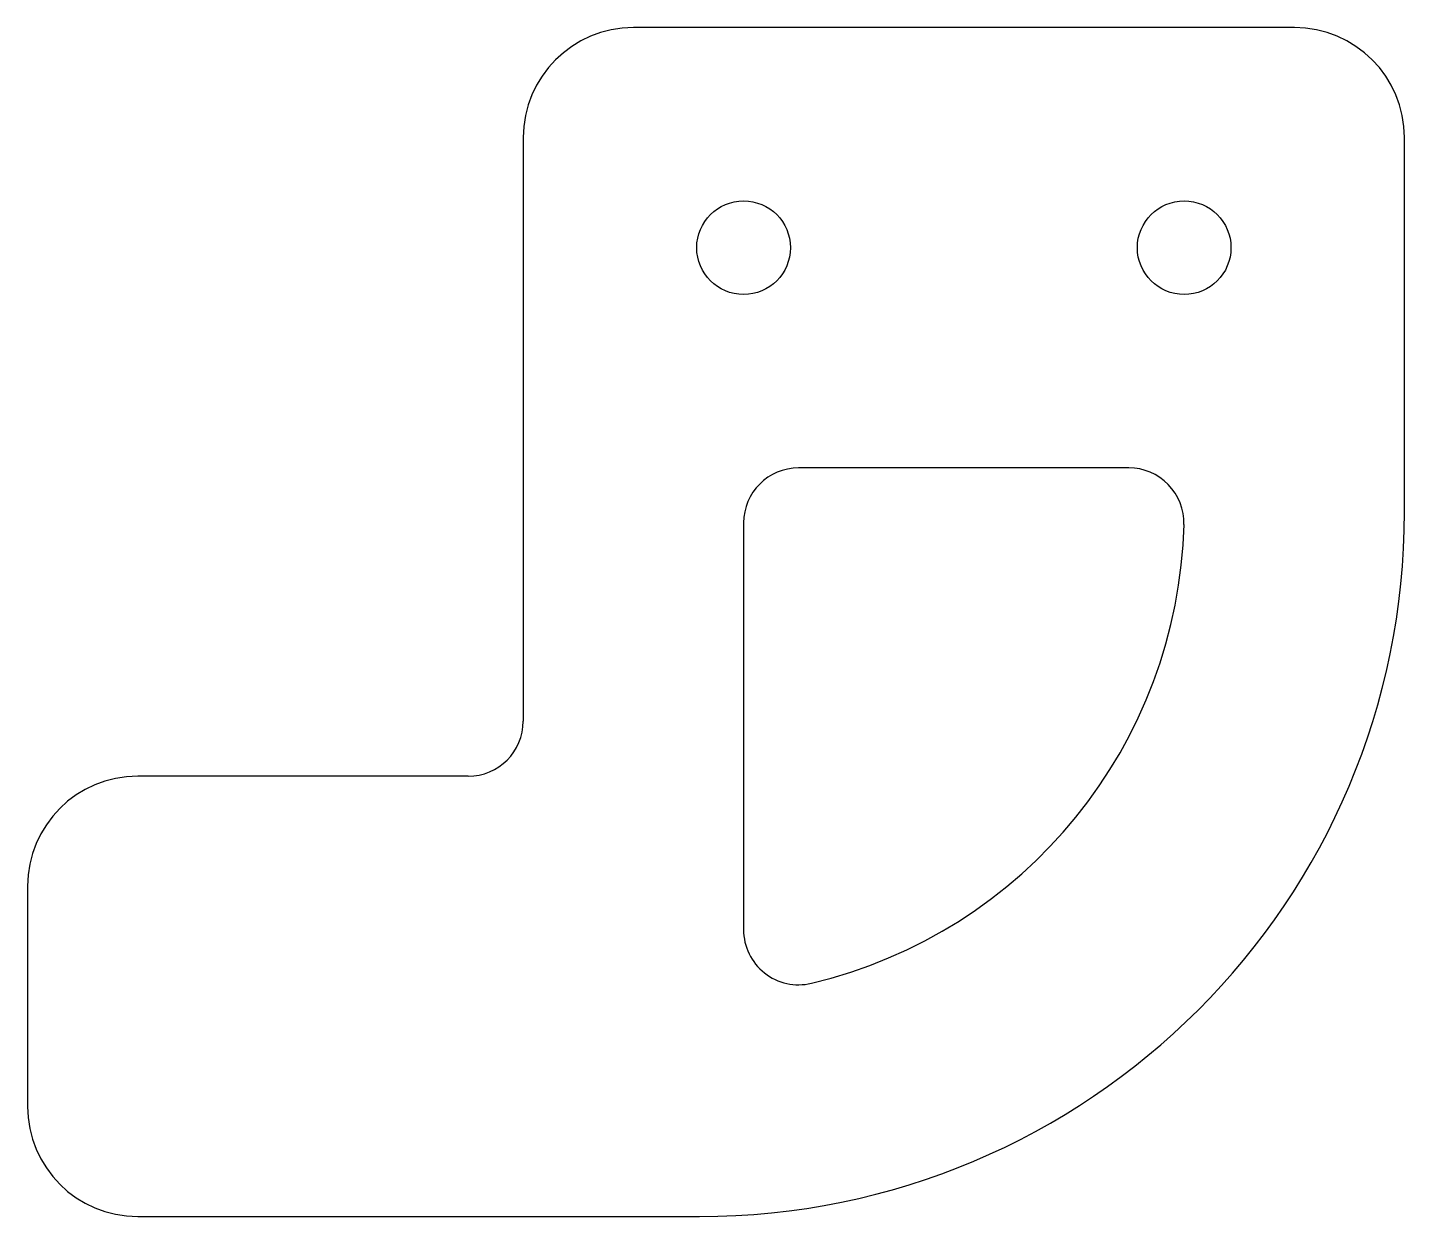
# Model space of a CAD drawing. Extents: x 136 to 261, y 95 to 203.
import ezdxf

# ---------------------------------------------------------------- set-up
doc = ezdxf.new("R2010")
doc.units = 0
doc.header["$LTSCALE"] = 23.1
doc.layers.get('0').update_dxf_attribs({"linetype": 'CONTINUOUS'})

msp = doc.modelspace()

# ---------------------------------------------------------------- linework, layer by layer
at = {"color": 7, "linetype": 'CONTINUOUS'}
for p, q in [((250.78, 203.4), (190.78, 203.4)), ((180.78, 193.4), (180.78, 140.4)), ((260.78, 159.4), (260.78, 193.4)), ((235.76, 163.4), (205.78, 163.4)), ((200.78, 158.4), (200.78, 121.45)), ((175.78, 135.4), (145.78, 135.4)), ((135.78, 125.4), (135.78, 105.4)), ((145.78, 95.4), (196.78, 95.4))]:
    msp.add_line(p, q, dxfattribs=at)
for centre in [(200.78, 183.4), (240.78, 183.4)]:
    msp.add_circle(centre, 4.25, dxfattribs=at)
for centre, radius, start, end in [((190.78, 193.4), 10, 90, 180), ((250.78, 193.4), 10, 0, 90), ((205.78, 158.4), 5, 90, 180), ((235.76, 158.4), 5, 358.5307, 90), ((196.78, 159.4), 64, 270, 360), ((196.78, 159.4), 44, 283.3424, 358.5307), ((175.78, 140.4), 5, 270, 360), ((145.78, 125.4), 10, 90, 180), ((205.78, 121.45), 5, 180, 283.3424), ((145.78, 105.4), 10, 180, 270)]:
    msp.add_arc(centre, radius, start, end, dxfattribs=at)

doc.saveas('drawing.dxf')
